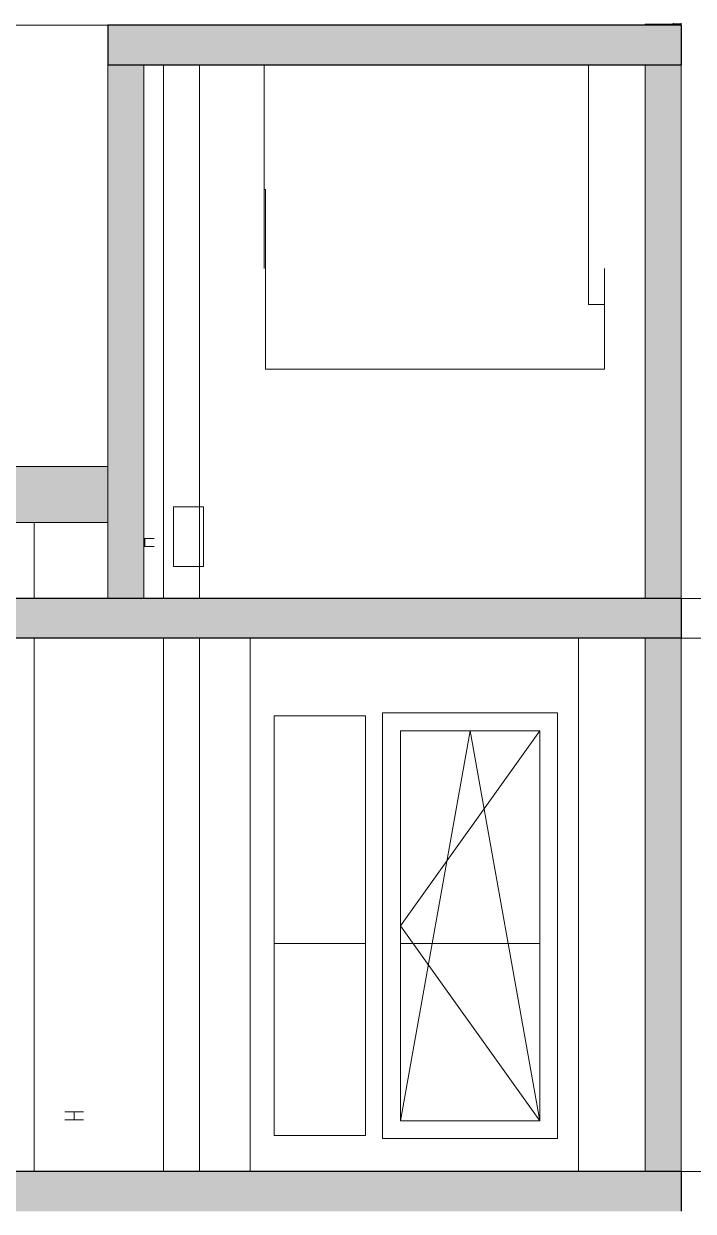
# Model space of a CAD drawing. Header units: metres. Extents: x -21.8 to 56, y -7 to 11.8.
# Drawn here: x -15.77 to -12.4, y 2.37 to 8.34 of the extents above; entities that cross this region are included whole.
import ezdxf

# ---------------------------------------------------------------- set-up
doc = ezdxf.new("R2010")
doc.units = ezdxf.units.M
doc.header["$MEASUREMENT"] = 0
for name, color, linetype in [('I_Schnitt I RB_1_110 Wand Aussen', 7, 'Continuous'), ('I_Schnitt I RB_1_120 Wand Innen tragend', 7, 'Continuous'), ('I_Schnitt I RB_1_210 Decke', 7, 'Continuous'), ('I_Schnitt I RB_1_270 Deckendurchbruchsymbol', 7, 'Continuous'), ('I_Schnitt I RB_1_310 Dachkonstruktion massiv', 7, 'Continuous'), ('I_Schnitt I RB_1_450 Absturzsicherung', 7, 'Continuous')]:
    doc.layers.add(name, color=color, linetype=linetype)

msp = doc.modelspace()

# ---------------------------------------------------------------- hatches: boundary and pattern name
at = {"layer": 'I_Schnitt I RB_1_110 Wand Aussen', "linetype": 'Continuous', "lineweight": 0, "true_color": 0x000000}
for points in [[(-12.505, 8.33), (-12.465, 8.33), (-12.465, 8.34), (-12.4754, 8.34), (-12.505, 8.34)], [(-15.165, 5.45), (-15.165, 8.13), (-15.345, 8.13), (-15.345, 5.45)], [(-12.465, 8.13), (-12.645, 8.13), (-12.645, 5.45), (-12.465, 5.45)], [(-12.465, 5.25), (-12.645, 5.25), (-12.645, 2.57), (-12.465, 2.57)]]:
    msp.add_hatch(color=18, dxfattribs=at).paths.add_polyline_path(points)
at = {"layer": 'I_Schnitt I RB_1_210 Decke', "linetype": 'Continuous', "lineweight": 0, "true_color": 0x000000}
for points in [[(-15.345, 8.13), (-12.465, 8.13), (-12.465, 8.33), (-15.345, 8.33)], [(-12.465, 5.45), (-18.7595, 5.45), (-18.7595, 5.25), (-12.465, 5.25)], [(-12.465, 2.57), (-18.7595, 2.57), (-18.7595, 2.37), (-12.465, 2.37)]]:
    msp.add_hatch(color=18, dxfattribs=at).paths.add_polyline_path(points)
at = {"layer": 'I_Schnitt I RB_1_310 Dachkonstruktion massiv', "linetype": 'Continuous', "lineweight": 0, "true_color": 0x000000}
msp.add_hatch(color=18, dxfattribs=at).paths.add_polyline_path([(-18.7601, 6.1133), (-18.7607, 5.8305), (-15.345, 5.8305), (-15.345, 6.1133)])

# ---------------------------------------------------------------- linework, layer by layer
at = {"layer": 'I_Schnitt I RB_1_110 Wand Aussen', "color": 7, "linetype": 'Continuous', "lineweight": 18, "ltscale": 1000}
for p, q in [((-12.645, 8.335), (-12.505, 8.335)), ((-12.645, 8.335), (-12.645, 8.33)), ((-12.505, 8.34), (-12.505, 8.33)), ((-12.465, 8.34), (-12.465, 8.33)), ((-15.345, 8.13), (-15.345, 6.1133)), ((-15.165, 8.13), (-15.165, 5.45)), ((-12.645, 8.13), (-12.645, 5.45)), ((-12.465, 8.13), (-12.465, 5.45)), ((-14.5601, 7.505), (-14.5528, 7.505)), ((-14.5528, 6.6012), (-14.5528, 7.505)), ((-12.8488, 7.1072), (-12.8488, 6.6012)), ((-12.8488, 6.6012), (-14.5528, 6.6012)), ((-15.345, 6.1133), (-15.345, 5.8305)), ((-15.715, 5.8305), (-15.715, 5.45)), ((-15.345, 5.8305), (-15.345, 5.45)), ((-12.465, 5.45), (-12.145, 5.45)), ((-15.715, 5.25), (-15.715, 2.57)), ((-14.63, 2.57), (-14.63, 5.25)), ((-12.98, 5.25), (-12.98, 2.57)), ((-12.645, 5.25), (-12.645, 2.57)), ((-12.465, 5.25), (-12.465, 2.57)), ((-12.465, 5.25), (-12.145, 5.25)), ((-12.465, 2.57), (-12.145, 2.57))]:
    msp.add_line(p, q, dxfattribs=at)
at = {"layer": 'I_Schnitt I RB_1_110 Wand Aussen', "color": 7, "linetype": 'Continuous', "lineweight": 13, "ltscale": 1000}
for p, q in [((-14.51, 4.86), (-14.51, 2.75)), ((-14.05, 4.86), (-14.51, 4.86)), ((-14.05, 2.75), (-14.05, 4.86)), ((-13.965, 4.875), (-13.965, 2.735)), ((-13.085, 4.875), (-13.965, 4.875)), ((-13.085, 4.875), (-13.085, 2.735)), ((-13.875, 2.825), (-13.875, 4.785)), ((-13.875, 4.785), (-13.175, 4.785)), ((-13.175, 2.825), (-13.175, 4.785)), ((-13.875, 2.825), (-13.175, 2.825)), ((-14.51, 2.75), (-14.05, 2.75)), ((-13.085, 2.735), (-13.965, 2.735))]:
    msp.add_line(p, q, dxfattribs=at)
at = {"layer": 'I_Schnitt I RB_1_110 Wand Aussen', "color": 8, "linetype": 'Continuous', "lineweight": 0, "ltscale": 1000}
for p, q in [((-13.175, 4.785), (-13.875, 3.805)), ((-13.875, 2.825), (-13.525, 4.785)), ((-13.175, 2.825), (-13.525, 4.785)), ((-13.175, 2.825), (-13.875, 3.805))]:
    msp.add_line(p, q, dxfattribs=at)
at = {"layer": 'I_Schnitt I RB_1_120 Wand Innen tragend', "color": 7, "linetype": 'Continuous', "lineweight": 18, "ltscale": 1000}
for p, q in [((-15.065, 5.45), (-15.065, 8.13)), ((-14.885, 8.13), (-14.885, 5.45)), ((-15.065, 2.57), (-15.065, 5.25)), ((-14.885, 5.25), (-14.885, 2.57))]:
    msp.add_line(p, q, dxfattribs=at)
at = {"layer": 'I_Schnitt I RB_1_210 Decke', "color": 7, "linetype": 'Continuous', "lineweight": 13, "ltscale": 1000}
msp.add_line((-18.57, 8.33), (-15.345, 8.33), dxfattribs=at)
at = {"layer": 'I_Schnitt I RB_1_210 Decke', "color": 7, "linetype": 'Continuous', "lineweight": 25, "ltscale": 1000}
for p, q in [((-15.345, 8.33), (-15.345, 8.13)), ((-12.505, 8.33), (-15.345, 8.33)), ((-12.465, 8.33), (-12.505, 8.33)), ((-12.465, 8.33), (-12.465, 8.13)), ((-15.165, 8.13), (-15.345, 8.13)), ((-12.645, 8.13), (-15.165, 8.13)), ((-12.465, 8.13), (-12.645, 8.13)), ((-15.345, 5.45), (-18.5795, 5.45)), ((-15.165, 5.45), (-15.345, 5.45)), ((-12.645, 5.45), (-15.165, 5.45)), ((-12.465, 5.45), (-12.645, 5.45)), ((-12.465, 5.45), (-12.465, 5.25)), ((-12.645, 5.25), (-18.5795, 5.25)), ((-12.465, 5.25), (-12.645, 5.25)), ((-12.645, 2.57), (-18.5795, 2.57)), ((-12.465, 2.57), (-12.645, 2.57)), ((-12.465, 2.57), (-12.465, 2.37))]:
    msp.add_line(p, q, dxfattribs=at)
at = {"layer": 'I_Schnitt I RB_1_270 Deckendurchbruchsymbol', "color": 7, "linetype": 'Continuous', "lineweight": 13, "ltscale": 1000}
for p, q in [((-15.015, 5.91), (-14.865, 5.91)), ((-15.015, 5.61), (-15.015, 5.91)), ((-14.865, 5.61), (-14.865, 5.91)), ((-15.015, 5.61), (-14.865, 5.61))]:
    msp.add_line(p, q, dxfattribs=at)
at = {"layer": 'I_Schnitt I RB_1_270 Deckendurchbruchsymbol', "color": 1, "linetype": 'Continuous', "lineweight": 0, "ltscale": 1000}
for p, q in [((-15.165, 5.75), (-15.159, 5.75)), ((-15.159, 5.75), (-15.1123, 5.75)), ((-15.159, 5.71), (-15.159, 5.75)), ((-15.165, 5.71), (-15.159, 5.71)), ((-15.159, 5.71), (-15.1123, 5.71)), ((-15.5606, 2.87), (-15.514, 2.87)), ((-15.514, 2.87), (-15.4673, 2.87)), ((-15.514, 2.83), (-15.514, 2.87)), ((-15.5606, 2.83), (-15.514, 2.83)), ((-15.514, 2.83), (-15.4673, 2.83))]:
    msp.add_line(p, q, dxfattribs=at)
at = {"layer": 'I_Schnitt I RB_1_310 Dachkonstruktion massiv', "color": 255, "linetype": 'Continuous', "lineweight": 13, "ltscale": 1000}
for p, q in [((-12.645, 8.33), (-14.8851, 8.33)), ((-14.5601, 7.1072), (-14.5601, 8.1294)), ((-14.5601, 8.1294), (-12.9301, 8.1294)), ((-12.9301, 8.1294), (-12.9301, 6.9272)), ((-12.9301, 6.9272), (-12.8488, 6.9272))]:
    msp.add_line(p, q, dxfattribs=at)
at = {"layer": 'I_Schnitt I RB_1_310 Dachkonstruktion massiv', "color": 7, "linetype": 'Continuous', "lineweight": 18, "ltscale": 1000}
for p, q in [((-15.345, 6.1133), (-18.7601, 6.1133)), ((-15.345, 5.8305), (-18.5795, 5.8305))]:
    msp.add_line(p, q, dxfattribs=at)
at = {"layer": 'I_Schnitt I RB_1_450 Absturzsicherung', "color": 7, "linetype": 'Continuous', "lineweight": 18, "ltscale": 1000}
for p, q in [((-14.51, 3.716), (-14.05, 3.716)), ((-13.875, 3.716), (-13.175, 3.716))]:
    msp.add_line(p, q, dxfattribs=at)

doc.saveas('drawing.dxf')
